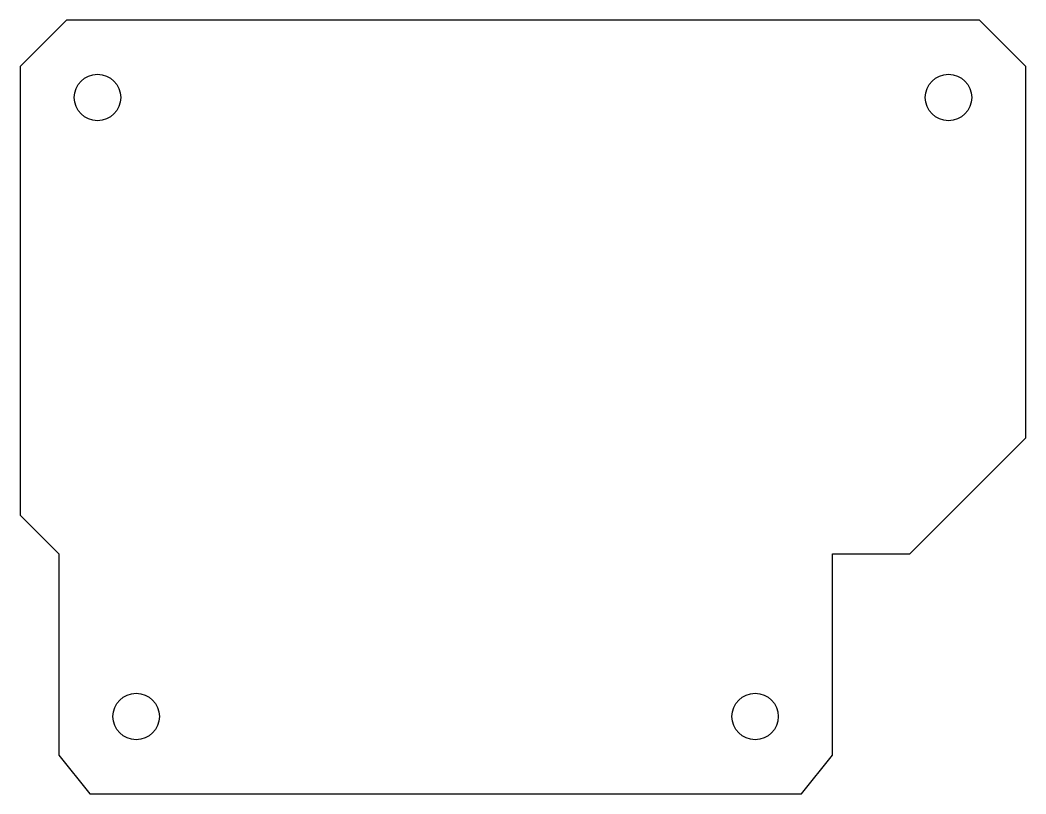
# Model space of a CAD drawing. Header units: millimetres. Extents: x -32.5 to 32.5, y -45 to 5.
import ezdxf

# ---------------------------------------------------------------- set-up
doc = ezdxf.new("R2010")
doc.units = ezdxf.units.MM

msp = doc.modelspace()

# ---------------------------------------------------------------- linework, layer by layer
at = {"color": 7, "linetype": 'Continuous', "lineweight": 25}
for p, q in [((-29.5, 5.018), (-32.5, 2.018)), ((29.5, 5.018), (-29.5, 5.018)), ((32.5, 2.018), (29.5, 5.018)), ((-32.5, 2.018), (-32.5, -26.978)), ((32.5, -21.978), (32.5, 2.018)), ((25, -29.478), (32.5, -21.978)), ((-32.5, -26.978), (-30, -29.478)), ((-30, -29.478), (-30, -42.47)), ((20, -42.47), (20, -29.478)), ((20, -29.478), (25, -29.478)), ((-30, -42.47), (-28, -44.982)), ((18, -44.982), (20, -42.47)), ((-28, -44.982), (18, -44.982))]:
    msp.add_line(p, q, dxfattribs=at)
for centre in [(-27.5, 0.018), (27.5, 0.018), (-25, -39.982), (15, -39.982)]:
    msp.add_circle(centre, 1.5, dxfattribs=at)

doc.saveas('drawing.dxf')
